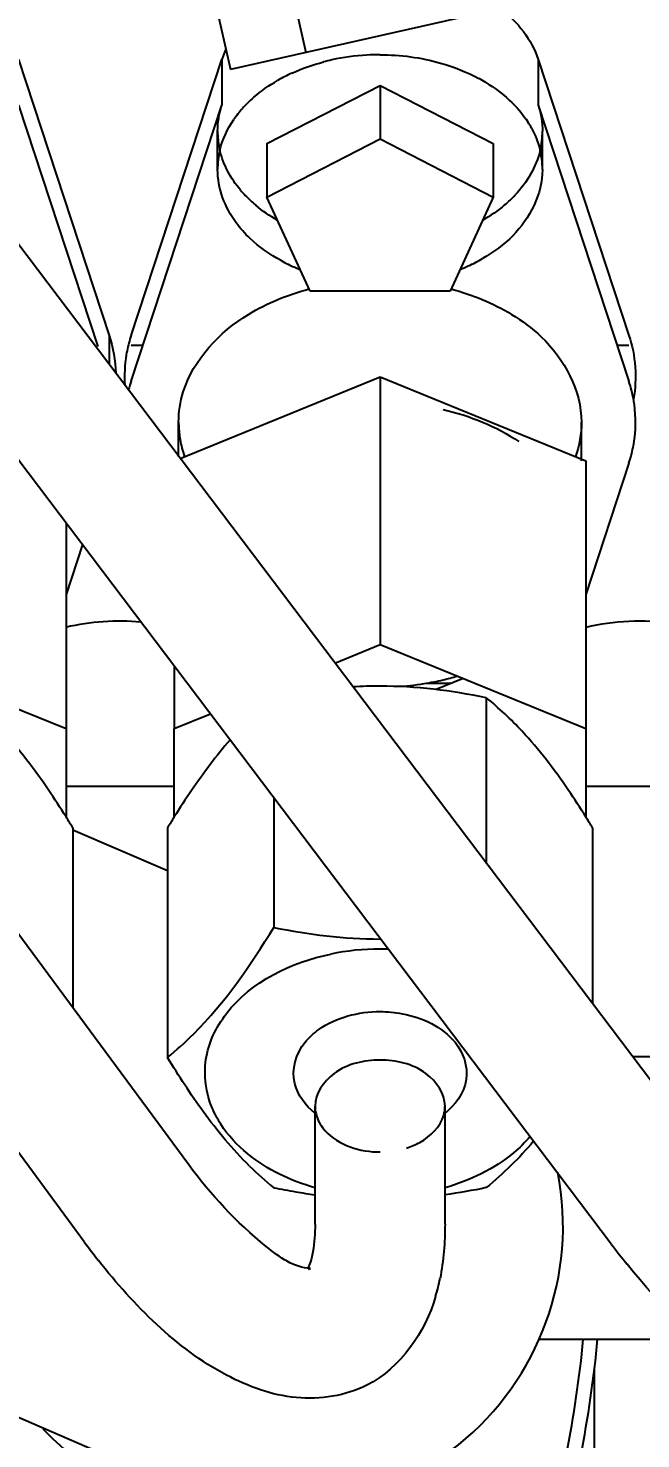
# Model space of a CAD drawing. Header units: millimetres. Extents: x 9130 to 9550, y -18883 to -17651.
# Drawn here: x 9355.641 to 9355.924, y -18046.975 to -18046.323 of the extents above; entities that cross this region are included whole.
import ezdxf

# ---------------------------------------------------------------- set-up
doc = ezdxf.new("R2010")
doc.units = ezdxf.units.MM
for name, color, linetype in [('2706792_BM03DXF_CONTINUOUS_LINE', 7, 'Continuous'), ('3583940_CP01DXF_CONTINUOUS_LINE', 7, 'Continuous'), ('3884027_DKREDXF_CONTINUOUS_LINE', 7, 'Continuous'), ('5D1026_DKVG0DXF_CONTINUOUS_LINE', 7, 'Continuous')]:
    doc.layers.add(name, color=color, linetype=linetype)
doc.styles.add('KOTE ZA MONNTAZU', font='simplex.shx', dxfattribs={"width": 0.7, "oblique": 8, "height": 3})
doc.dimstyles.new('KOTE ZA MONTAZU u cm', dxfattribs={"dimscale": 0, "dimtxt": 1.5, "dimasz": 1.5, "dimexe": 0.8, "dimexo": 0.1, "dimgap": 1, "dimtad": 1, "dimdec": 1, "dimlfac": 10, "dimzin": 12, "dimdsep": 46, "dimtxsty": 'KOTE ZA MONNTAZU', "dimcen": 1.5, "dimclrt": 1, "dimadec": 0, "dimazin": 0, "dimtfac": 1, "dimtdec": 1, "dimtmove": 0, "dimatfit": 3, "dimfxl": 1, "dimtolj": 2, "dimtzin": 0, "dimarcsym": 0})

# ---------------------------------------------------------------- blocks, each defined once
blk = doc.blocks.new('*D1102')
at = {"color": 0, "lineweight": -2, "transparency": 16777216}
for p, q in [((9345.4099, -18047.6265), (9345.4099, -18048.70739)), ((9359.4099, -18047.6265), (9359.4099, -18048.70739)), ((9346.0099, -18048.50739), (9358.8099, -18048.50739))]:
    blk.add_line(p, q, dxfattribs=at)
at = {"color": 0, "transparency": 16777216}
for points in [[(9346.0099, -18048.40739), (9346.0099, -18048.60739), (9345.4099, -18048.50739)], [(9358.8099, -18048.40739), (9358.8099, -18048.60739), (9359.4099, -18048.50739)]]:
    blk.add_solid(points, dxfattribs=at)
at = {"layer": 'Defpoints', "color": 0, "transparency": 16777216}
for p in [(9345.4099, -18047.5265), (9359.4099, -18047.5265), (9359.4099, -18048.50739)]:
    blk.add_point(p, dxfattribs=at)
at = {"color": 1, "transparency": 16777216, "insert": (9352.4099, -18047.70739), "char_height": 3, "width": 6.9231878, "attachment_point": 5, "style": 'KOTE ZA MONNTAZU'}
blk.add_mtext('\\A2;{\\H0.4x;140 cm}', dxfattribs=at)

msp = doc.modelspace()

# ---------------------------------------------------------------- linework, layer by layer
at = {"layer": '2706792_BM03DXF_CONTINUOUS_LINE', "color": 7, "linetype": 'Continuous'}
for p, q in [((9355.70575, -18046.71241), (9355.66205, -18046.6935)), ((9355.70749, -18046.99535), (9355.57501, -18046.93805))]:
    msp.add_line(p, q, dxfattribs=at)
msp.add_arc((9355.7589, -18046.8765), 0.1295, 246.6075, 11.03366, dxfattribs=at)
at = {"layer": '3583940_CP01DXF_CONTINUOUS_LINE', "color": 6, "linetype": 'Continuous'}
for radius, start, end in [(0.38436, 178.05162, 10.41973), (0.37719, 178.28265, 9.27887)]:
    msp.add_arc((9355.7589, -18046.8765), radius, start, end, dxfattribs=at)
at = {"layer": '3884027_DKREDXF_CONTINUOUS_LINE', "color": 6, "linetype": 'Continuous'}
for p, q in [((9355.95866, -18046.84873), (9355.50243, -18046.24517)), ((9355.91079, -18046.88491), (9355.45457, -18046.28135)), ((9355.75972, -18046.29046), (9355.76958, -18046.33436)), ((9355.72496, -18046.29827), (9355.73482, -18046.34217)), ((9355.84636, -18046.31711), (9355.73482, -18046.34217)), ((9355.63695, -18046.33756), (9355.67884, -18046.46503)), ((9355.8039, -18046.34956), (9355.8039, -18046.37431)), ((9355.71557, -18046.84809), (9355.3566, -18046.36181)), ((9355.63695, -18046.35877), (9355.67353, -18046.4701)), ((9355.7289, -18046.38845), (9355.7289, -18046.37078)), ((9355.75159, -18046.40118), (9355.8039, -18046.37431)), ((9355.75159, -18046.37644), (9355.75159, -18046.40118)), ((9355.8039, -18046.37431), (9355.85621, -18046.40118)), ((9355.85621, -18046.37644), (9355.85621, -18046.40118)), ((9355.8789, -18046.38845), (9355.8789, -18046.37078)), ((9355.6673, -18046.88373), (9355.30833, -18046.39745)), ((9355.77157, -18046.44467), (9355.75159, -18046.40118)), ((9355.85621, -18046.40118), (9355.83623, -18046.44467)), ((9355.83623, -18046.44467), (9355.77157, -18046.44467)), ((9355.69437, -18046.46977), (9355.68896, -18046.46977)), ((9355.91884, -18046.46977), (9355.91343, -18046.46977)), ((9355.8039, -18046.48413), (9355.8039, -18046.60787)), ((9355.7109, -18046.52096), (9355.7109, -18046.50513)), ((9355.8969, -18046.52291), (9355.8969, -18046.50513)), ((9355.8989, -18046.52291), (9355.8989, -18046.64665)), ((9355.91884, -18046.52401), (9355.8989, -18046.58469)), ((9355.6589, -18046.55167), (9355.6589, -18046.64665)), ((9355.7089, -18046.61782), (9355.7089, -18046.64665)), ((9355.82522, -18046.62569), (9355.83623, -18046.62569)), ((9355.85298, -18046.63241), (9355.85298, -18046.70892)), ((9355.7089, -18046.67342), (9355.6589, -18046.67342)), ((9355.9489, -18046.67342), (9355.8989, -18046.67342)), ((9355.75483, -18046.67858), (9355.75483, -18046.73847)), ((9355.66205, -18046.69251), (9355.66205, -18046.77559)), ((9355.70575, -18046.69251), (9355.70575, -18046.79858)), ((9355.90205, -18046.69251), (9355.90205, -18046.77385)), ((9355.7739, -18046.87551), (9355.7739, -18046.82099)), ((9355.8339, -18046.87551), (9355.8339, -18046.82099)), ((9355.77079, -18046.89633), (9355.77174, -18046.89596))]:
    msp.add_line(p, q, dxfattribs=at)
at = {"layer": '3884027_DKREDXF_CONTINUOUS_LINE', "color": 7, "linetype": 'Continuous'}
for p, q in [((9355.68896, -18046.46503), (9355.73085, -18046.33756)), ((9355.73085, -18046.33756), (9355.73085, -18046.35877)), ((9355.87695, -18046.33756), (9355.87695, -18046.35877)), ((9355.87695, -18046.33756), (9355.91884, -18046.46503)), ((9355.75159, -18046.37644), (9355.8039, -18046.34956)), ((9355.8039, -18046.34956), (9355.85621, -18046.37644)), ((9355.68896, -18046.48624), (9355.73085, -18046.35877)), ((9355.87695, -18046.35877), (9355.91884, -18046.48624)), ((9355.67884, -18046.46503), (9355.67884, -18046.47855)), ((9355.71155, -18046.52183), (9355.8039, -18046.48413)), ((9355.8039, -18046.48413), (9355.8989, -18046.52291)), ((9355.66646, -18046.56168), (9355.6589, -18046.58469)), ((9355.5639, -18046.60787), (9355.6589, -18046.64665)), ((9355.78303, -18046.61639), (9355.8039, -18046.60787)), ((9355.8039, -18046.60787), (9355.8989, -18046.64665)), ((9355.84235, -18046.62357), (9355.82986, -18046.62866)), ((9355.7089, -18046.64665), (9355.72556, -18046.63986)), ((9355.6589, -18046.64665), (9355.6589, -18046.68748)), ((9355.7089, -18046.68748), (9355.7089, -18046.64665)), ((9355.8989, -18046.64665), (9355.8989, -18046.68748))]:
    msp.add_line(p, q, dxfattribs=at)
at = {"layer": '3884027_DKREDXF_CONTINUOUS_LINE', "color": 6, "linetype": 'Continuous'}
for centre, radius, start, end in [((9355.7705, -18046.35062), 0.04175, 154.79736, 161.76739), ((9355.76642, -18046.37077), 0.03752, 180.00235, 183.64498), ((9355.76709, -18046.37071), 0.03819, 183.67039, 193.46645), ((9355.84074, -18046.37073), 0.03816, 346.53106, 359.93), ((9355.78246, -18046.36161), 0.05627, 220.14929, 226.90744), ((9355.786, -18046.35791), 0.06139, 226.85709, 230.04512), ((9355.82199, -18046.35812), 0.06111, 310.20552, 313.40336), ((9355.82435, -18046.36062), 0.05767, 313.40385, 316.72743), ((9355.7574, -18046.50513), 0.0465, 179.99938, 181.96318), ((9355.75781, -18046.5051), 0.04691, 181.97573, 189.88357), ((9355.75984, -18046.50471), 0.04898, 189.92532, 199.38622), ((9355.80394, -18046.83785), 0.21082, 90.0107, 93.41278), ((9355.74754, -18046.7615), 0.16668, 42.98071, 50.76146), ((9355.31811, -18046.901), 0.40218, 32.07293, 34.15753), ((9356.04969, -18046.901), 0.40218, 145.84227, 147.92709), ((9355.55811, -18046.901), 0.40218, 32.07293, 34.15753), ((9355.21658, -18046.96522), 0.52232, 31.47407, 32.12775), ((9356.15122, -18046.96522), 0.52232, 147.87225, 148.52593), ((9355.45658, -18046.96522), 0.52232, 31.47407, 32.12775), ((9355.80381, -18046.86079), 0.1123, 89.95558, 101.63853), ((9355.8039, -18046.86266), 0.11417, 88.02626, 89.99941), ((9355.85963, -18046.73024), 0.16578, 225.62443, 230.78769), ((9355.81757, -18046.552), 0.31304, 258.43711, 260.32683), ((9355.81048, -18046.59341), 0.27102, 260.33294, 262.24149), ((9355.92347, -18046.69469), 0.31837, 216.42505, 218.3731), ((9356.1567, -18046.69912), 0.3082, 217.07228, 219.22896), ((9355.73658, -18046.88174), 0.0969, 343.68365, 348.74098)]:
    msp.add_arc(centre, radius, start, end, dxfattribs=at)
at = {"layer": '3884027_DKREDXF_CONTINUOUS_LINE', "color": 7, "linetype": 'Continuous'}
for centre, radius, start, end in [((9355.80268, -18046.43356), 0.09804, 102.36042, 104.69276), ((9355.80366, -18046.4385), 0.10307, 93.28366, 102.30635), ((9355.80391, -18046.44125), 0.10583, 90.0027, 93.32942), ((9355.79712, -18046.4182), 0.08167, 114.55339, 117.18897), ((9355.7954, -18046.41485), 0.0779, 117.18907, 119.90896), ((9355.8133, -18046.41324), 0.07606, 58.74005, 61.50356), ((9355.78492, -18046.40013), 0.05979, 131.02261, 135.04042), ((9355.77878, -18046.39444), 0.05141, 138.38595, 145.564), ((9355.78227, -18046.39746), 0.05603, 135.04948, 138.43785), ((9355.83332, -18046.39151), 0.04621, 28.71296, 32.56587), ((9355.76706, -18046.3885), 0.03816, 166.51698, 179.93005), ((9355.84075, -18046.38851), 0.03815, 3.38166, 13.48663), ((9355.84138, -18046.38845), 0.03752, 359.9997, 3.35336), ((9355.79631, -18046.36033), 0.07985, 241.50363, 244.17901), ((9355.79833, -18046.35612), 0.08453, 244.19034, 248.18473), ((9355.8091, -18046.35526), 0.08546, 291.81426, 294.55339), ((9355.8115, -18046.3604), 0.07979, 294.52288, 299.87627), ((9355.74735, -18046.48429), 0.06148, 163.47833, 170.34443), ((9355.7489, -18046.48473), 0.06309, 161.80873, 163.49747), ((9355.74543, -18046.48393), 0.05952, 170.37712, 184.02288), ((9355.7489, -18046.50594), 0.06309, 161.80873, 163.49747), ((9355.86002, -18046.5056), 0.06193, 10.29298, 18.21871), ((9355.74814, -18046.50571), 0.06229, 163.49634, 165.74833), ((9355.86178, -18046.50524), 0.06013, 7.95576, 10.25627), ((9355.8622, -18046.50512), 0.0597, 350.41375, 7.89361), ((9355.86045, -18046.50475), 0.06148, 343.47833, 350.34443), ((9355.8589, -18046.50431), 0.06309, 341.80873, 343.49747), ((9355.80477, -18046.50283), 0.12456, 279.00829, 283.13108), ((9355.80586, -18046.50756), 0.11971, 283.13581, 286.33987), ((9355.80406, -18046.49829), 0.12916, 273.3573, 279.0046), ((9355.78912, -18046.82098), 0.01522, 180.05382, 193.80932), ((9355.78976, -18046.82084), 0.01587, 193.75984, 198.442)]:
    msp.add_arc(centre, radius, start, end, dxfattribs=at)
at = {"layer": '3884027_DKREDXF_CONTINUOUS_LINE', "color": 6, "linetype": 'Continuous'}
for points in [[(9355.8598, -18046.31421), (9355.86738, -18046.3202), (9355.87394, -18046.32838), (9355.87695, -18046.33756)], [(9355.7289, -18046.37078), (9355.7289, -18046.36672), (9355.72958, -18046.36262), (9355.73085, -18046.35877)], [(9355.87695, -18046.35877), (9355.87822, -18046.36262), (9355.8789, -18046.36672), (9355.8789, -18046.37078)], [(9355.73945, -18046.3979), (9355.73503, -18046.39264), (9355.73154, -18046.38629), (9355.72995, -18046.37961)], [(9355.87785, -18046.37962), (9355.87603, -18046.38725), (9355.87172, -18046.39444), (9355.86634, -18046.40015)], [(9355.75647, -18046.41186), (9355.75299, -18046.40985), (9355.74966, -18046.40755), (9355.74657, -18046.40497)], [(9355.86144, -18046.40479), (9355.8583, -18046.40745), (9355.85489, -18046.4098), (9355.85133, -18046.41186)], [(9355.74317, -18046.45533), (9355.75178, -18046.45007), (9355.76133, -18046.4462), (9355.77108, -18046.4436)], [(9355.83672, -18046.4436), (9355.84649, -18046.4462), (9355.85605, -18046.45008), (9355.86468, -18046.45535)], [(9355.8969, -18046.50513), (9355.8969, -18046.51049), (9355.89594, -18046.51591), (9355.89416, -18046.52097)], [(9355.69353, -18046.59746), (9355.682, -18046.59647), (9355.67016, -18046.59726), (9355.65889, -18046.59989)], [(9355.9389, -18046.59805), (9355.92567, -18046.59627), (9355.9119, -18046.59686), (9355.89889, -18046.59989)], [(9355.85298, -18046.63241), (9355.83685, -18046.62911), (9355.82036, -18046.62704), (9355.8039, -18046.62704)], [(9355.65092, -18046.67519), (9355.64441, -18046.66562), (9355.63737, -18046.65634), (9355.62948, -18046.64787)], [(9355.89092, -18046.67519), (9355.88441, -18046.66562), (9355.87737, -18046.65634), (9355.86948, -18046.64787)], [(9355.73469, -18046.65188), (9355.72825, -18046.65923), (9355.72238, -18046.6671), (9355.71689, -18046.67519)], [(9355.75483, -18046.73847), (9355.77095, -18046.74176), (9355.78744, -18046.74384), (9355.8039, -18046.74384)], [(9355.72226, -18046.82355), (9355.71639, -18046.81547), (9355.71096, -18046.80709), (9355.70575, -18046.79858)], [(9355.74369, -18046.84873), (9355.73582, -18046.84102), (9355.72874, -18046.83246), (9355.72226, -18046.82355)], [(9355.73038, -18046.82939), (9355.72882, -18046.82697), (9355.72745, -18046.82441), (9355.72635, -18046.82175)], [(9355.74282, -18046.84308), (9355.73804, -18046.83918), (9355.73372, -18046.83457), (9355.73038, -18046.82939)], [(9355.87478, -18046.83727), (9355.86817, -18046.84502), (9355.86086, -18046.85224), (9355.85298, -18046.85868)], [(9355.77383, -18046.8587), (9355.7627, -18046.85554), (9355.75179, -18046.8504), (9355.74282, -18046.84308)], [(9355.85298, -18046.85868), (9355.84666, -18046.85997), (9355.8403, -18046.86108), (9355.8339, -18046.86195)], [(9355.8339, -18046.87551), (9355.8339, -18046.88393), (9355.83326, -18046.89241), (9355.83161, -18046.90066)], [(9355.82957, -18046.90896), (9355.82471, -18046.92551), (9355.81327, -18046.94208), (9355.79788, -18046.94987)]]:
    msp.add_open_spline(points, degree=3, dxfattribs=at)
at = {"layer": '3884027_DKREDXF_CONTINUOUS_LINE', "color": 7, "linetype": 'Continuous'}
for points in [[(9355.8039, -18046.33542), (9355.8133, -18046.33542), (9355.8228, -18046.33667), (9355.83184, -18046.33924)], [(9355.76319, -18046.34392), (9355.76789, -18046.34176), (9355.77281, -18046.34004), (9355.77782, -18046.33873)], [(9355.83184, -18046.33924), (9355.83798, -18046.34098), (9355.84398, -18046.34335), (9355.84959, -18046.3464)], [(9355.74568, -18046.35502), (9355.74903, -18046.3521), (9355.75271, -18046.34954), (9355.75656, -18046.34732)], [(9355.85277, -18046.34822), (9355.86041, -18046.35286), (9355.86745, -18046.3591), (9355.87226, -18046.36664)], [(9355.72995, -18046.3796), (9355.73116, -18046.37454), (9355.73344, -18046.36966), (9355.73638, -18046.36536)], [(9355.87384, -18046.36931), (9355.87561, -18046.37254), (9355.87699, -18046.37603), (9355.87785, -18046.37961)], [(9355.8789, -18046.38845), (9355.8789, -18046.39962), (9355.87307, -18046.41112), (9355.86518, -18046.41903)], [(9355.75821, -18046.43051), (9355.75304, -18046.4277), (9355.74814, -18046.42428), (9355.74386, -18046.42023)], [(9355.86518, -18046.41903), (9355.86107, -18046.42315), (9355.8563, -18046.42668), (9355.85124, -18046.42959)], [(9355.67884, -18046.46503), (9355.68069, -18046.47067), (9355.68175, -18046.47663), (9355.68189, -18046.48256)], [(9355.91884, -18046.46503), (9355.92192, -18046.4744), (9355.9227, -18046.48484), (9355.92094, -18046.49454)], [(9355.83312, -18046.49926), (9355.84544, -18046.50215), (9355.85757, -18046.50702), (9355.86806, -18046.51409)], [(9355.76451, -18046.81056), (9355.76292, -18046.80421), (9355.76512, -18046.79657), (9355.76927, -18046.79149)], [(9355.77385, -18046.82431), (9355.76953, -18046.82084), (9355.76585, -18046.81594), (9355.76451, -18046.81056)]]:
    msp.add_open_spline(points, degree=3, dxfattribs=at)
for points, knots in [([(9355.74386, -18046.42023), (9355.74152, -18046.41803), (9355.73352, -18046.40925), (9355.7289, -18046.39713), (9355.7289, -18046.38845)], [0, 0, 0, 0, 0.270394, 1, 1, 1, 1]), ([(9355.76927, -18046.79149), (9355.77109, -18046.78926), (9355.78065, -18046.78068), (9355.79408, -18046.77736), (9355.8039, -18046.77736)], [0, 0, 0, 0, 0.226798, 1, 1, 1, 1]), ([(9355.8039, -18046.77736), (9355.80737, -18046.77736), (9355.81993, -18046.77847), (9355.83271, -18046.78437), (9355.83853, -18046.7915)], [0, 0, 0, 0, 0.273388, 1, 1, 1, 1]), ([(9355.83853, -18046.7915), (9355.84231, -18046.79612), (9355.84684, -18046.80956), (9355.8385, -18046.82078), (9355.83351, -18046.82466)], [0, 0, 0, 0, 0.485876, 1, 1, 1, 1]), ([(9355.8039, -18046.79978), (9355.79653, -18046.79978), (9355.78283, -18046.80258), (9355.7739, -18046.8152), (9355.7739, -18046.82099)], [0, 0, 0, 0, 0.559748, 1, 1, 1, 1]), ([(9355.8339, -18046.82099), (9355.8339, -18046.8152), (9355.82497, -18046.80259), (9355.81127, -18046.79978), (9355.8039, -18046.79978)], [0, 0, 0, 0, 0.440141, 1, 1, 1, 1]), ([(9355.7747, -18046.82586), (9355.7755, -18046.82826), (9355.78183, -18046.83837), (9355.79485, -18046.84221), (9355.8039, -18046.84221)], [0, 0, 0, 0, 0.218242, 1, 1, 1, 1]), ([(9355.81612, -18046.84037), (9355.81823, -18046.8397), (9355.82539, -18046.83679), (9355.83176, -18046.83059), (9355.8333, -18046.82522)], [0, 0, 0, 0, 0.283543, 1, 1, 1, 1]), ([(9355.8333, -18046.82522), (9355.8335, -18046.82453), (9355.8338, -18046.82313), (9355.8339, -18046.8217), (9355.8339, -18046.82099)], [0, 0, 0, 0, 0.502471, 1, 1, 1, 1])]:
    msp.add_open_spline(points, degree=3, knots=knots, dxfattribs=at)
at = {"layer": '3884027_DKREDXF_CONTINUOUS_LINE', "color": 6, "linetype": 'Continuous'}
for points, knots in [([(9355.7109, -18046.50513), (9355.7109, -18046.5004), (9355.71401, -18046.47998), (9355.72985, -18046.46344), (9355.74317, -18046.45533)], [0, 0, 0, 0, 0.232601, 1, 1, 1, 1]), ([(9355.86468, -18046.45535), (9355.86953, -18046.45831), (9355.88583, -18046.47016), (9355.8969, -18046.49058), (9355.8969, -18046.50513)], [0, 0, 0, 0, 0.280964, 1, 1, 1, 1]), ([(9355.70575, -18046.79858), (9355.70997, -18046.79513), (9355.7293, -18046.77774), (9355.74412, -18046.75595), (9355.75483, -18046.73847)], [0, 0, 0, 0, 0.209943, 1, 1, 1, 1]), ([(9355.72635, -18046.82175), (9355.72348, -18046.81486), (9355.72133, -18046.7988), (9355.73651, -18046.7671), (9355.76306, -18046.75455), (9355.78116, -18046.7508)], [0, 0, 0, 0, 0.221431, 0.451634, 1, 1, 1, 1]), ([(9355.8732, -18046.83507), (9355.87088, -18046.83779), (9355.85983, -18046.8486), (9355.84534, -18046.85548), (9355.83397, -18046.8587)], [0, 0, 0, 0, 0.232085, 1, 1, 1, 1]), ([(9355.77175, -18046.89598), (9355.76417, -18046.89563), (9355.74227, -18046.87996), (9355.72588, -18046.86205), (9355.71557, -18046.84809)], [0, 0, 0, 0, 0.304137, 1, 1, 1, 1]), ([(9355.7739, -18046.87551), (9355.7739, -18046.87764), (9355.77367, -18046.884), (9355.77276, -18046.89047), (9355.77118, -18046.89441)], [0, 0, 0, 0, 0.333943, 1, 1, 1, 1]), ([(9355.79788, -18046.94987), (9355.78801, -18046.95486), (9355.76447, -18046.95849), (9355.71767, -18046.94122), (9355.69031, -18046.91308), (9355.67387, -18046.89233)], [0, 0, 0, 0, 0.226652, 0.457382, 1, 1, 1, 1]), ([(9355.77118, -18046.89441), (9355.77106, -18046.8947), (9355.77084, -18046.89521), (9355.7706, -18046.89571), (9355.77049, -18046.89594)], [0, 0, 0, 0, 0.551898, 1, 1, 1, 1]), ([(9356.03782, -18046.94755), (9356.01912, -18046.95693), (9355.96571, -18046.94824), (9355.93394, -18046.9136), (9355.91796, -18046.89403)], [0, 0, 0, 0, 0.453043, 1, 1, 1, 1])]:
    msp.add_open_spline(points, degree=3, knots=knots, dxfattribs=at)
at = {"layer": '5D1026_DKVG0DXF_CONTINUOUS_LINE', "color": 7, "linetype": 'Continuous'}
for p, q in [((9355.94575, -18046.7982), (9355.92046, -18046.7982)), ((9355.87693, -18046.9287), (9355.9538, -18046.9287)), ((9355.9029, -18046.9802), (9355.9029, -18046.94241))]:
    msp.add_line(p, q, dxfattribs=at)
for centre, radius, start, end in [((9355.35565, -18046.8762), 0.54465, 343.19134, 354.46855), ((9355.35565, -18046.8762), 0.55125, 343.19134, 354.53498), ((9355.7475, -18046.8762), 0.1366, 223.39801, 308.17922)]:
    msp.add_arc(centre, radius, start, end, dxfattribs=at)

# ---------------------------------------------------------------- dimensions: what is measured, and where the dimension line sits
at = {"color": 4}
dim = msp.add_linear_dim(base=(9359.4099, -18048.50739), p1=(9345.4099, -18047.5265), p2=(9359.4099, -18047.5265), text='{\\H0.4x;<>}', dimstyle='KOTE ZA MONTAZU u cm', override={"dimscale": 1, "dimasz": 0.6, "dimexe": 0.2, "dimgap": 0.2, "dimpost": ' cm'}, dxfattribs=at)
dim.commit()
dim.dimension.update_dxf_attribs({"geometry": '*D1102', "text_midpoint": (9352.4099, -18048.50739), "dimtype": 160})

doc.saveas('drawing.dxf')
